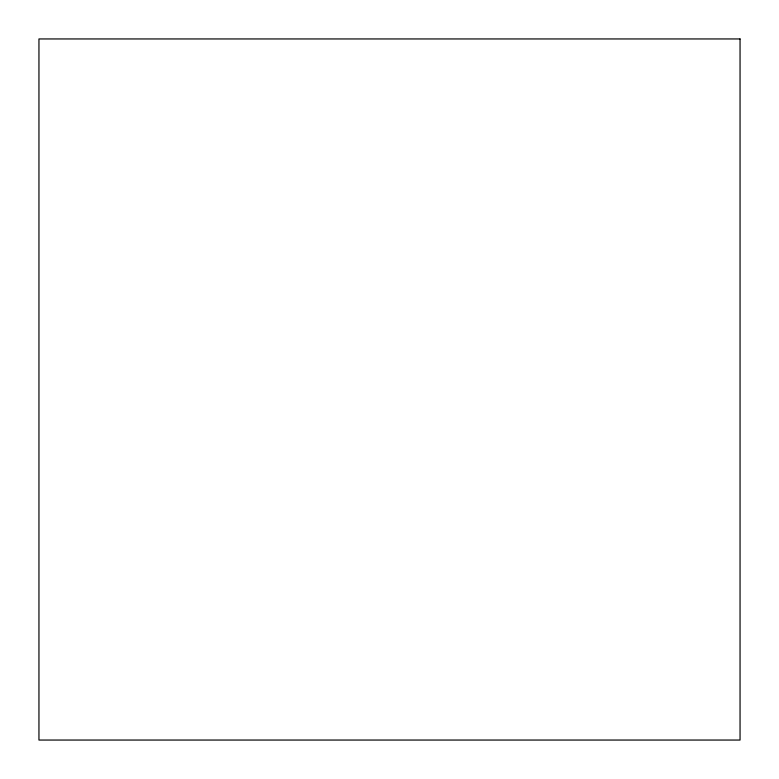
<?xml version="1.0" encoding="UTF-8"?>
<svg xmlns="http://www.w3.org/2000/svg" width="779" height="779" viewBox="0 0 779 779"><rect width="100%" height="100%" fill="white"/><g stroke="black" fill="none" stroke-linecap="round" stroke-linejoin="round"><path stroke-width="1.17" d="M740.05 38.95L38.95 38.95L38.95 740.05L740.05 740.05L740.05 38.95"/></g></svg>
